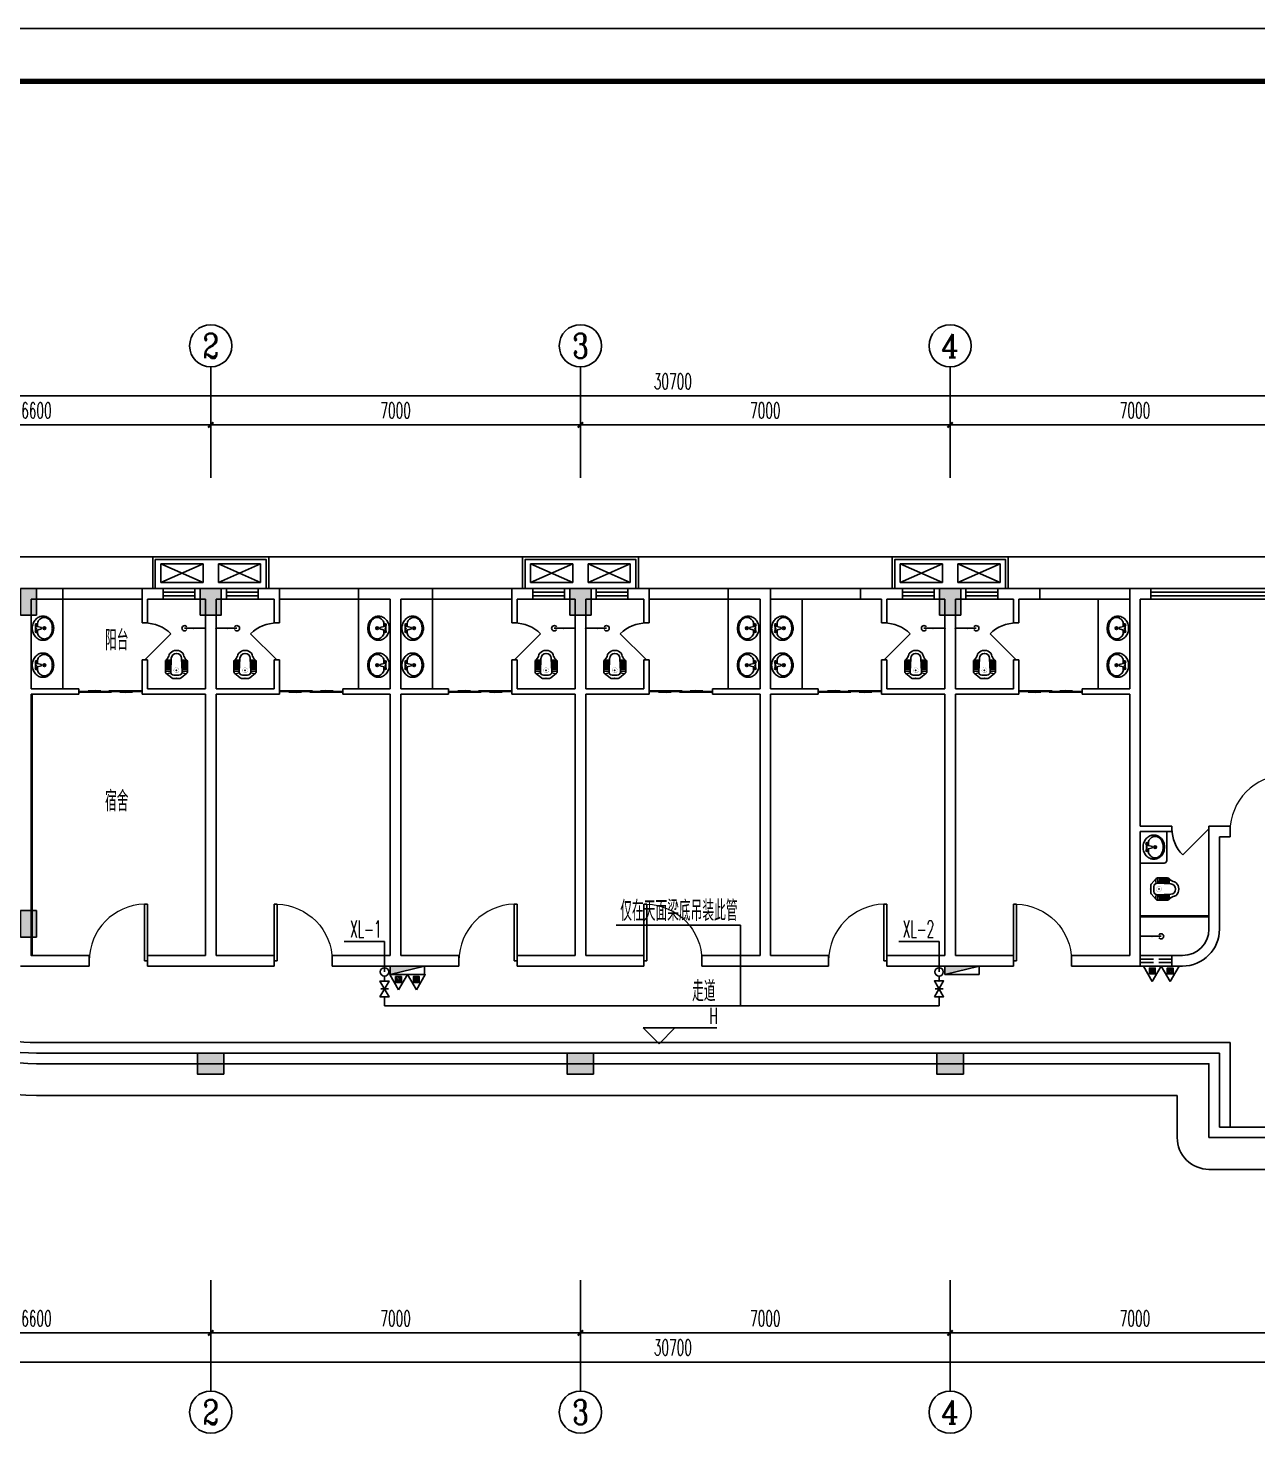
# Model space of a CAD drawing. Extents: x -1254782 to -617813, y -619975 to -323764.
# Drawn here: x -725686 to -702436, y -587605 to -560575 of the extents above; entities that cross this region are included whole.
import ezdxf
from ezdxf.enums import TextEntityAlignment as Align

# ---------------------------------------------------------------- set-up
doc = ezdxf.new("R2010")
doc.units = 0
doc.header["$LTSCALE"] = 1000
doc.header["$MEASUREMENT"] = 0
doc.linetypes.add('DASH', pattern=[0.35, 0.25, -0.1])
for name, color, linetype in [('4', 4, 'Continuous'), ('9', 9, 'Continuous'), ('AC', 252, 'Continuous'), ('AXIS', 3, 'Continuous'), ('AXIS_TEXT', 7, 'Continuous'), ('DIM_ELEV', 3, 'Continuous'), ('EQUIP_消火栓', 7, 'Continuous'), ('EQUIP_灭火器', 7, 'Continuous'), ('K+T', 252, 'Continuous'), ('LATRINE', 6, 'Continuous'), ('LVTRY', 8, 'Continuous'), ('PIPE-消防', 1, 'Continuous'), ('PUB_TITLE', 4, 'Continuous'), ('TWT_LEAD', 3, 'Continuous'), ('TWT_TEXT', 7, 'Continuous'), ('VALVE_消防', 7, 'Continuous'), ('VPIPE-消防', 1, 'Continuous'), ('WALL', 7, 'Continuous'), ('WINDOW', 4, 'Continuous')]:
    doc.layers.add(name, color=color, linetype=linetype)
doc.styles.add('_TCH_AXIS', font='COMPLEX', dxfattribs={"bigfont": 'GBCBIG'})
doc.styles.add('_TCH_DIM', font='SIMPLEX.shx', dxfattribs={"width": 0.8, "bigfont": 'GBCBIG.shx'})
doc.styles.add('_TCH_DIM_T3', font='SIMPLEX.shx', dxfattribs={"width": 0.564706, "bigfont": 'GBCBIG.shx'})
doc.styles.add('COMPLEX', font='COMPLEX')
doc.styles.add('天正', font='SIMPLEX.shx', dxfattribs={"width": 0.7, "bigfont": 'HZTXT.shx'})
doc.dimstyles.new('_TCH_ARCH&&100', dxfattribs={"dimtxt": 297.5, "dimasz": 100, "dimexe": 250, "dimexo": 300, "dimgap": 126.25, "dimtad": 1, "dimdec": 0, "dimzin": 0, "dimdsep": 46, "dimtxsty": '_TCH_DIM_T3', "dimblk": 'ARCHTICK', "dimcen": 0.09, "dimclrt": 7, "dimazin": 2, "dimtfac": 1, "dimtdec": 0, "dimtix": 1, "dimtmove": 2, "dimatfit": 3, "dimfxl": 1, "dimtolj": 1, "dimtzin": 0, "dimarcsym": 0})

# ---------------------------------------------------------------- blocks, each defined once
blk = doc.blocks.new('$lvtry$00000168')
at = {"color": 0}
blk.add_line((0, 0), (0, -395), dxfattribs=at)
blk.add_arc((0, -395), 50, 121.0332, 58.9668, dxfattribs=at)
for p in [(0, 0), (0, -223)]:
    blk.add_point(p, dxfattribs=at)
blk = doc.blocks.new('$lvtry$00000203')
at = {"color": 0}
for p, q in [((-109, -134, 0), (-210, -128, 0)), ((-107, -166, 0), (-210, -166, 0)), ((-106, -197, 0), (-210, -197, 0)), ((-104, -227, 0), (-210, -227, 0)), ((-103, -258, 0), (-210, -258, 0)), ((-106, -103, 0), (-182, -88, 0)), ((-109, -124, 0), (-97, -382, 0)), ((48, -60, 0), (-48, -60, 0)), ((97, -382, 0), (109, -124, 0)), ((103, -258, 0), (210, -258, 0)), ((104, -227, 0), (210, -227, 0)), ((106, -103, 0), (182, -88, 0)), ((106, -197, 0), (210, -197, 0)), ((107, -166, 0), (210, -166, 0)), ((109, -134, 0), (210, -128, 0)), ((-101, -289, 0), (-210, -289, 0)), ((-100, -320, 0), (-210, -320, 0)), ((-191, -354, 0), (-99, -345, 0)), ((-4, -470, 0), (4, -470, 0)), ((191, -354, 0), (99, -345, 0)), ((100, -320, 0), (210, -320, 0)), ((101, -289, 0), (210, -289, 0))]:
    blk.add_line(p, q, dxfattribs=at)
at = {"color": 0, "elevation": 0}
blk.add_lwpolyline([(184, -360, 0.139709), (135, -448, -0.12003), (120, -477, -0.218108), (4, -530), (-4, -530, -0.218108), (-120, -477, -0.12003), (-135, -448, 0.139709), (-184, -360, 0.046574), (-191, -354, -0.248797), (-210, -318), (-210, -128, -0.218491), (-198, -101), (-90, -9, -0.179479), (-67, 0), (67, 0, -0.179479), (90, -9), (198, -101, -0.218491), (210, -128), (210, -318, -0.248797), (191, -354, 0.046574)], format="xyb", close=True, dxfattribs=at)
at = {"color": 0, "const_width": 3, "elevation": 0}
blk.add_lwpolyline([(49, -153, 1), (-49, -153, 1)], format="xyb", close=True, dxfattribs=at)
at = {"color": 0}
for centre, radius, start, end in [((-48, -121, 0), 61, 90, 182.693), ((48, -121, 0), 61, 357.307, 90), ((-4, -377, 0), 92.8, 182.693, 270), ((4, -377, 0), 92.8, 270, 357.307)]:
    blk.add_arc(centre, radius, start, end, dxfattribs=at)
for p in [(0, 0), (0, -153, 0)]:
    blk.add_point(p, dxfattribs=at)
blk = doc.blocks.new('$lvtry$00000179')
at = {"color": 0, "linetype": 'ByBlock'}
for p, q in [((-32, -102), (-92, -102)), ((-13, -178), (-40, -70)), ((35, -64), (-35, -64)), ((13, -178), (-13, -178)), ((40, -70), (13, -178)), ((92, -102), (32, -102))]:
    blk.add_line(p, q, dxfattribs=at)
blk.add_lwpolyline([(0, -406, 0.088425), (89, -391, 0.093738), (162, -347, 0.102376), (212, -280, 0.10945), (229, -203, 0.109452), (212, -127, 0.102376), (162, -60, 0.093738), (89, -16, 0.088423), (0, 0, 0.088427), (-89, -16, 0.093738), (-162, -60, 0.102376), (-212, -127, 0.109452), (-229, -203, 0.109451), (-212, -280, 0.102376), (-162, -347, 0.093738), (-89, -391, 0.088425)], format="xyb", close=True, dxfattribs=at)
for centre, radius in [((-64, -76), 20.4), ((-64, -76), 15.4), ((0, -229), 25.4), ((63, -76), 20.4), ((63, -76), 15.4)]:
    blk.add_circle(centre, radius, dxfattribs=at)
for centre, radius, start, end in [((-88, -229), 116, 151.0888, 180), ((-88, -229), 116, 180, 208.9112), ((-45, -252), 164, 126.8699, 151.0888), ((-18, -288), 210, 123.9045, 126.8699), ((-92, -178), 76.2, 90, 123.9045), ((-35, -68), 5, 90, 194.0362), ((35, -68), 5, 345.9638, 90), ((92, -178), 76.2, 57.7402, 90), ((45, -252), 164, 28.9112, 57.7402), ((88, -229), 116, 0, 28.9112), ((88, -229), 116, 331.0888, 0), ((-45, -205), 164, 208.9112, 233.1301), ((-18, -169), 210, 233.1301, 252.7421), ((0, -111), 270, 252.7421, 270), ((0, -111), 270, 270, 287.2579), ((18, -169), 210, 287.2579, 306.8699), ((45, -205), 164, 306.8699, 331.0888)]:
    blk.add_arc(centre, radius, start, end, dxfattribs=at)
at = {"color": 0}
for p in [(0, -76), (0, -229)]:
    blk.add_point(p, dxfattribs=at)
blk = doc.blocks.new('A$C545B6328')
at = {"layer": 'AC'}
for p, q in [((400, 450), (-400, 450)), ((-400, 450), (-400, 100)), ((400, 450), (-400, 100)), ((400, 100), (-400, 450)), ((400, 100), (400, 450)), ((400, 100), (-400, 100))]:
    blk.add_line(p, q, dxfattribs=at)
blk = doc.blocks.new('asgvava')
at = {"layer": 'LATRINE'}
for points in [[(-359868, 72627), (-359868, 72027), (-357668, 72027), (-357668, 72627)], [(-359818, 72627), (-359818, 72077), (-357718, 72077), (-357718, 72627)]]:
    blk.add_lwpolyline(points, dxfattribs=at)
at = {"xscale": -1, "rotation": 180}
blk.add_blockref('A$C545B6328', (-359312, 72610), dxfattribs=at)
at = {"rotation": 180}
blk.add_blockref('A$C545B6328', (-358224, 72610), dxfattribs=at)
blk = doc.blocks.new('A$C66D56BDA')
at = {"layer": '9'}
for points in [[(0, 100), (400, 100), (400, 600), (0, 600)], [(3300, 600), (3000, 600), (3000, 100), (3300, 100)], [(6400, 100), (6800, 100), (6800, 600), (6400, 600)], [(13400, 100), (13800, 100), (13800, 600), (13400, 600)], [(20400, 100), (20800, 100), (20800, 600), (20400, 600)], [(27400, 100), (27800, 100), (27800, 600), (27400, 600)], [(30300, 100), (30700, 100), (30700, 600), (30300, 600)], [(3300, -5500), (3000, -5500), (3000, -6000), (3300, -6000)], [(27850, -6000), (27850, -5700), (27350, -5700), (27350, -6000)], [(30700, -6000), (30700, -5700), (30200, -5700), (30200, -6000)], [(27850, -8400), (27850, -8050), (27350, -8050), (27350, -8400)], [(30700, -8400), (30700, -8050), (30200, -8050), (30200, -8400)], [(6850, -8600), (6850, -8200), (6350, -8200), (6350, -8600)], [(13850, -8600), (13850, -8200), (13350, -8200), (13350, -8600)], [(20850, -8600), (20850, -8200), (20350, -8200), (20350, -8600)]]:
    blk.add_hatch(color=256, dxfattribs=at).paths.add_polyline_path(points)
h = blk.add_hatch(color=256, dxfattribs=at)
edge = h.paths.add_edge_path()
edge.add_line((125, -6000), (448, -6000))
edge.add_line((448, -6000), (448, -5100))
edge.add_line((448, -5100), (0, -5100))
edge.add_arc((3300, -5100), 3300, 180, 195.8266)
at = {"layer": 'WALL'}
for points in [[(0, 100), (400, 100), (400, 600), (0, 600)], [(3300, 600), (3000, 600), (3000, 100), (3300, 100)], [(6400, 100), (6800, 100), (6800, 600), (6400, 600)], [(13400, 100), (13800, 100), (13800, 600), (13400, 600)], [(20400, 100), (20800, 100), (20800, 600), (20400, 600)], [(27400, 100), (27800, 100), (27800, 600), (27400, 600)], [(30300, 100), (30700, 100), (30700, 600), (30300, 600)], [(3300, -5500), (3000, -5500), (3000, -6000), (3300, -6000)], [(27850, -6000), (27850, -5700), (27350, -5700), (27350, -6000)], [(30700, -6000), (30700, -5700), (30200, -5700), (30200, -6000)], [(27850, -8400), (27850, -8050), (27350, -8050), (27350, -8400)], [(30700, -8400), (30700, -8050), (30200, -8050), (30200, -8400)], [(6850, -8600), (6850, -8200), (6350, -8200), (6350, -8600)], [(13850, -8600), (13850, -8200), (13350, -8200), (13350, -8600)], [(20850, -8600), (20850, -8200), (20350, -8200), (20350, -8600)]]:
    blk.add_lwpolyline(points, close=True, dxfattribs=at)
blk.add_lwpolyline([(125, -6000), (448, -6000), (448, -5100), (0, -5100, 0.069167), (125, -6000, -0.123047)], format="xyb", dxfattribs=at)
blk = doc.blocks.new('$DorLib2D$00000001')
for p, q in [((0.45, 0.975), (0.5, 0.975)), ((0.45, 0), (0.45, 0.975)), ((0.5, 0), (0.5, 0.975)), ((0.5, 0), (0.45, 0))]:
    blk.add_line(p, q)
at = {"lineweight": 13}
blk.add_arc((0.475, 0), 0.975, 91.4693, 180, dxfattribs=at)
blk = doc.blocks.new('$WINLIB2D$00000001')
at = {"color": 0}
for points in [[(-0.5, 0.5), (-0.5, -0.5)], [(-0.5, 0.5), (0.5, 0.5)], [(0.5, -0.5), (0.5, 0.5)], [(0.5, 0.167), (-0.5, 0.167)], [(0.5, -0.167), (-0.5, -0.167)], [(-0.5, -0.5), (0.5, -0.5)]]:
    blk.add_lwpolyline(points, dxfattribs=at)
blk = doc.blocks.new('$DorLib2D$00000114')
at = {"color": 0}
blk.add_line((0.5, 0), (-0.207, 0.707), dxfattribs=at)
blk.add_arc((0.5, 0), 1, 135, 180, dxfattribs=at)
blk = doc.blocks.new('$DorLib2D$00000131')
at = {"color": 0, "linetype": 'Continuous'}
for p, q in [((-0.5, 0.125), (-0.5, 0)), ((0.019, 0.125), (-0.5, 0.125)), ((-0.5, 0), (0.019, 0)), ((-0.024, 0), (0.5, 0)), ((-0.024, -0.125), (-0.024, 0)), ((0.019, 0), (0.019, 0.125)), ((0.15, 0.125), (0.232, 0.197)), ((0.35, 0.125), (0.15, 0.125)), ((0.232, 0.197), (0.232, 0.125)), ((0.5, 0), (0.5, -0.125)), ((-0.35, -0.125), (-0.15, -0.125)), ((-0.232, -0.197), (-0.232, -0.125)), ((-0.15, -0.125), (-0.232, -0.197)), ((0.5, -0.125), (-0.024, -0.125))]:
    blk.add_line(p, q, dxfattribs=at)
blk = doc.blocks.new('_ArchTick')
at = {"color": 0, "linetype": 'ByBlock', "const_width": 0.4}
blk.add_lwpolyline([(-0.5, -0.5), (0.5, 0.5)], dxfattribs=at)
blk = doc.blocks.new('*D223')
at = {"layer": 'AXIS', "color": 0, "lineweight": -2, "transparency": 16777216}
for p, q in [((4000, 2600), (4000, 1100)), ((34700, 2600), (34700, 1100)), ((4000, 1350), (34700, 1350))]:
    blk.add_line(p, q, dxfattribs=at)
at = {"layer": 'Defpoints', "color": 0, "transparency": 16777216}
for p in [(4000, 2900), (34700, 2900), (34700, 1350)]:
    blk.add_point(p, dxfattribs=at)
at = {"layer": 'AXIS', "color": 0, "lineweight": -2, "transparency": 16777216, "xscale": 100, "yscale": 100, "zscale": 100, "rotation": 180}
blk.add_blockref('_ArchTick', (4000, 1350), dxfattribs=at)
at = {"layer": 'AXIS', "color": 0, "lineweight": -2, "transparency": 16777216, "xscale": 100, "yscale": 100, "zscale": 100}
blk.add_blockref('_ArchTick', (34700, 1350), dxfattribs=at)
at = {"layer": 'AXIS', "color": 7, "transparency": 16777216, "insert": (19350, 1625), "char_height": 297.5, "attachment_point": 5, "style": '_TCH_DIM_T3'}
blk.add_mtext('\\A1;30700', dxfattribs=at)
blk = doc.blocks.new('*D224')
at = {"layer": 'AXIS', "color": 0, "lineweight": -2, "transparency": 16777216}
for p, q in [((4000, 2600), (4000, 1650)), ((10600, 2600), (10600, 1650)), ((4000, 1900), (10600, 1900))]:
    blk.add_line(p, q, dxfattribs=at)
at = {"layer": 'Defpoints', "color": 0, "transparency": 16777216}
for p in [(4000, 2900), (10600, 2900), (10600, 1900)]:
    blk.add_point(p, dxfattribs=at)
at = {"layer": 'AXIS', "color": 0, "lineweight": -2, "transparency": 16777216, "xscale": 100, "yscale": 100, "zscale": 100, "rotation": 180}
blk.add_blockref('_ArchTick', (4000, 1900), dxfattribs=at)
at = {"layer": 'AXIS', "color": 0, "lineweight": -2, "transparency": 16777216, "xscale": 100, "yscale": 100, "zscale": 100}
blk.add_blockref('_ArchTick', (10600, 1900), dxfattribs=at)
at = {"layer": 'AXIS', "color": 7, "transparency": 16777216, "insert": (7300, 2175), "char_height": 297.5, "attachment_point": 5, "style": '_TCH_DIM_T3'}
blk.add_mtext('\\A1;6600', dxfattribs=at)
blk = doc.blocks.new('*D225')
at = {"layer": 'AXIS', "color": 0, "lineweight": -2, "transparency": 16777216}
for p, q in [((10600, 2600), (10600, 1650)), ((17600, 2600), (17600, 1650)), ((10600, 1900), (17600, 1900))]:
    blk.add_line(p, q, dxfattribs=at)
at = {"layer": 'Defpoints', "color": 0, "transparency": 16777216}
for p in [(10600, 2900), (17600, 2900), (17600, 1900)]:
    blk.add_point(p, dxfattribs=at)
at = {"layer": 'AXIS', "color": 0, "lineweight": -2, "transparency": 16777216, "xscale": 100, "yscale": 100, "zscale": 100, "rotation": 180}
blk.add_blockref('_ArchTick', (10600, 1900), dxfattribs=at)
at = {"layer": 'AXIS', "color": 0, "lineweight": -2, "transparency": 16777216, "xscale": 100, "yscale": 100, "zscale": 100}
blk.add_blockref('_ArchTick', (17600, 1900), dxfattribs=at)
at = {"layer": 'AXIS', "color": 7, "transparency": 16777216, "insert": (14100, 2175), "char_height": 297.5, "attachment_point": 5, "style": '_TCH_DIM_T3'}
blk.add_mtext('\\A1;7000', dxfattribs=at)
blk = doc.blocks.new('*D226')
at = {"layer": 'AXIS', "color": 0, "lineweight": -2, "transparency": 16777216}
for p, q in [((17600, 2600), (17600, 1650)), ((24600, 2600), (24600, 1650)), ((17600, 1900), (24600, 1900))]:
    blk.add_line(p, q, dxfattribs=at)
at = {"layer": 'Defpoints', "color": 0, "transparency": 16777216}
for p in [(17600, 2900), (24600, 2900), (24600, 1900)]:
    blk.add_point(p, dxfattribs=at)
at = {"layer": 'AXIS', "color": 0, "lineweight": -2, "transparency": 16777216, "xscale": 100, "yscale": 100, "zscale": 100, "rotation": 180}
blk.add_blockref('_ArchTick', (17600, 1900), dxfattribs=at)
at = {"layer": 'AXIS', "color": 0, "lineweight": -2, "transparency": 16777216, "xscale": 100, "yscale": 100, "zscale": 100}
blk.add_blockref('_ArchTick', (24600, 1900), dxfattribs=at)
at = {"layer": 'AXIS', "color": 7, "transparency": 16777216, "insert": (21100, 2175), "char_height": 297.5, "attachment_point": 5, "style": '_TCH_DIM_T3'}
blk.add_mtext('\\A1;7000', dxfattribs=at)
blk = doc.blocks.new('*D227')
at = {"layer": 'AXIS', "color": 0, "lineweight": -2, "transparency": 16777216}
for p, q in [((24600, 2600), (24600, 1650)), ((31600, 2600), (31600, 1650)), ((24600, 1900), (31600, 1900))]:
    blk.add_line(p, q, dxfattribs=at)
at = {"layer": 'Defpoints', "color": 0, "transparency": 16777216}
for p in [(24600, 2900), (31600, 2900), (31600, 1900)]:
    blk.add_point(p, dxfattribs=at)
at = {"layer": 'AXIS', "color": 0, "lineweight": -2, "transparency": 16777216, "xscale": 100, "yscale": 100, "zscale": 100, "rotation": 180}
blk.add_blockref('_ArchTick', (24600, 1900), dxfattribs=at)
at = {"layer": 'AXIS', "color": 0, "lineweight": -2, "transparency": 16777216, "xscale": 100, "yscale": 100, "zscale": 100}
blk.add_blockref('_ArchTick', (31600, 1900), dxfattribs=at)
at = {"layer": 'AXIS', "color": 7, "transparency": 16777216, "insert": (28100, 2175), "char_height": 297.5, "attachment_point": 5, "style": '_TCH_DIM_T3'}
blk.add_mtext('\\A1;7000', dxfattribs=at)
blk = doc.blocks.new('*D229')
at = {"layer": 'AXIS', "color": 0, "lineweight": -2, "transparency": 16777216}
for p, q in [((4000, 18400), (4000, 19900)), ((34700, 18400), (34700, 19900)), ((4000, 19650), (34700, 19650))]:
    blk.add_line(p, q, dxfattribs=at)
at = {"layer": 'Defpoints', "color": 0, "transparency": 16777216}
for p in [(34700, 19650), (4000, 18100), (34700, 18100)]:
    blk.add_point(p, dxfattribs=at)
at = {"layer": 'AXIS', "color": 0, "lineweight": -2, "transparency": 16777216, "xscale": 100, "yscale": 100, "zscale": 100, "rotation": 180}
blk.add_blockref('_ArchTick', (4000, 19650), dxfattribs=at)
at = {"layer": 'AXIS', "color": 0, "lineweight": -2, "transparency": 16777216, "xscale": 100, "yscale": 100, "zscale": 100}
blk.add_blockref('_ArchTick', (34700, 19650), dxfattribs=at)
at = {"layer": 'AXIS', "color": 7, "transparency": 16777216, "insert": (19350, 19925), "char_height": 297.5, "attachment_point": 5, "style": '_TCH_DIM_T3'}
blk.add_mtext('\\A1;30700', dxfattribs=at)
blk = doc.blocks.new('*D230')
at = {"layer": 'AXIS', "color": 0, "lineweight": -2, "transparency": 16777216}
for p, q in [((4000, 18400), (4000, 19350)), ((10600, 18400), (10600, 19350)), ((4000, 19100), (10600, 19100))]:
    blk.add_line(p, q, dxfattribs=at)
at = {"layer": 'Defpoints', "color": 0, "transparency": 16777216}
for p in [(10600, 19100), (4000, 18100), (10600, 18100)]:
    blk.add_point(p, dxfattribs=at)
at = {"layer": 'AXIS', "color": 0, "lineweight": -2, "transparency": 16777216, "xscale": 100, "yscale": 100, "zscale": 100, "rotation": 180}
blk.add_blockref('_ArchTick', (4000, 19100), dxfattribs=at)
at = {"layer": 'AXIS', "color": 0, "lineweight": -2, "transparency": 16777216, "xscale": 100, "yscale": 100, "zscale": 100}
blk.add_blockref('_ArchTick', (10600, 19100), dxfattribs=at)
at = {"layer": 'AXIS', "color": 7, "transparency": 16777216, "insert": (7300, 19375), "char_height": 297.5, "attachment_point": 5, "style": '_TCH_DIM_T3'}
blk.add_mtext('\\A1;6600', dxfattribs=at)
blk = doc.blocks.new('*D231')
at = {"layer": 'AXIS', "color": 0, "lineweight": -2, "transparency": 16777216}
for p, q in [((10600, 18400), (10600, 19350)), ((17600, 18400), (17600, 19350)), ((10600, 19100), (17600, 19100))]:
    blk.add_line(p, q, dxfattribs=at)
at = {"layer": 'Defpoints', "color": 0, "transparency": 16777216}
for p in [(17600, 19100), (10600, 18100), (17600, 18100)]:
    blk.add_point(p, dxfattribs=at)
at = {"layer": 'AXIS', "color": 0, "lineweight": -2, "transparency": 16777216, "xscale": 100, "yscale": 100, "zscale": 100, "rotation": 180}
blk.add_blockref('_ArchTick', (10600, 19100), dxfattribs=at)
at = {"layer": 'AXIS', "color": 0, "lineweight": -2, "transparency": 16777216, "xscale": 100, "yscale": 100, "zscale": 100}
blk.add_blockref('_ArchTick', (17600, 19100), dxfattribs=at)
at = {"layer": 'AXIS', "color": 7, "transparency": 16777216, "insert": (14100, 19375), "char_height": 297.5, "attachment_point": 5, "style": '_TCH_DIM_T3'}
blk.add_mtext('\\A1;7000', dxfattribs=at)
blk = doc.blocks.new('*D232')
at = {"layer": 'AXIS', "color": 0, "lineweight": -2, "transparency": 16777216}
for p, q in [((17600, 18400), (17600, 19350)), ((24600, 18400), (24600, 19350)), ((17600, 19100), (24600, 19100))]:
    blk.add_line(p, q, dxfattribs=at)
at = {"layer": 'Defpoints', "color": 0, "transparency": 16777216}
for p in [(24600, 19100), (17600, 18100), (24600, 18100)]:
    blk.add_point(p, dxfattribs=at)
at = {"layer": 'AXIS', "color": 0, "lineweight": -2, "transparency": 16777216, "xscale": 100, "yscale": 100, "zscale": 100, "rotation": 180}
blk.add_blockref('_ArchTick', (17600, 19100), dxfattribs=at)
at = {"layer": 'AXIS', "color": 0, "lineweight": -2, "transparency": 16777216, "xscale": 100, "yscale": 100, "zscale": 100}
blk.add_blockref('_ArchTick', (24600, 19100), dxfattribs=at)
at = {"layer": 'AXIS', "color": 7, "transparency": 16777216, "insert": (21100, 19375), "char_height": 297.5, "attachment_point": 5, "style": '_TCH_DIM_T3'}
blk.add_mtext('\\A1;7000', dxfattribs=at)
blk = doc.blocks.new('*D233')
at = {"layer": 'AXIS', "color": 0, "lineweight": -2, "transparency": 16777216}
for p, q in [((24600, 18400), (24600, 19350)), ((31600, 18400), (31600, 19350)), ((24600, 19100), (31600, 19100))]:
    blk.add_line(p, q, dxfattribs=at)
at = {"layer": 'Defpoints', "color": 0, "transparency": 16777216}
for p in [(31600, 19100), (24600, 18100), (31600, 18100)]:
    blk.add_point(p, dxfattribs=at)
at = {"layer": 'AXIS', "color": 0, "lineweight": -2, "transparency": 16777216, "xscale": 100, "yscale": 100, "zscale": 100, "rotation": 180}
blk.add_blockref('_ArchTick', (24600, 19100), dxfattribs=at)
at = {"layer": 'AXIS', "color": 0, "lineweight": -2, "transparency": 16777216, "xscale": 100, "yscale": 100, "zscale": 100}
blk.add_blockref('_ArchTick', (31600, 19100), dxfattribs=at)
at = {"layer": 'AXIS', "color": 7, "transparency": 16777216, "insert": (28100, 19375), "char_height": 297.5, "attachment_point": 5, "style": '_TCH_DIM_T3'}
blk.add_mtext('\\A1;7000', dxfattribs=at)
blk = doc.blocks.new('_AXISO')
blk.add_circle((0, 0), 0.5)
at = {"layer": 'AXIS_TEXT', "style": 'COMPLEX', "width": 1.041667}
blk.add_attdef('A', text='', height=0.56, dxfattribs=at).set_placement((-0.25, -0.28), (0.25, -0.28), align=Align.FIT)
blk = doc.blocks.new('$TwtSys$00000434')
for p, q in [((-0.5, 0.5), (-0.5, -0.5)), ((-0.5, -0.5), (0.5, 0.5)), ((0.5, 0.5), (-0.5, 0.5)), ((0.5, -0.5), (0.5, 0.5)), ((-0.5, -0.5), (0.5, -0.5))]:
    blk.add_line(p, q)
blk.add_solid([(0.5, -0.5), (0.5, 0.5), (-0.5, -0.5)])
blk = doc.blocks.new('$TwtSys$00000546')
h = blk.add_hatch()
h.set_pattern_fill('ANSI31', color=256, scale=200, style=0)
h.set_pattern_definition([(45, (-38543.802, -6670.83), (-17.67767, 17.67767), [])])
h.paths.add_polyline_path([(-65, 174), (65, 174), (65, 44), (-65, 44)])
for points in [[(0, 344), (-198, 0), (198, 0)], [(-65, 174), (65, 174), (65, 44), (-65, 44)]]:
    blk.add_lwpolyline(points, close=True)
blk = doc.blocks.new('$VALVE$00000296')
for points in [[(-125, 72), (-125, -72), (125, 72), (125, -72), (-125, 72)], [(0, 60), (0, -64)]]:
    blk.add_lwpolyline(points)
for p in [(-125, 0), (125, 0)]:
    blk.add_point(p)
blk = doc.blocks.new('A$C6461084C')
h = blk.add_hatch()
h.set_pattern_fill('ANSI31', color=256, scale=25)
h.set_pattern_definition([(45, (381645.765, -75776.43), (-28.0633004, 28.0633004), [])])
h.paths.add_polyline_path([(7200, 14000), (7220, 14000), (7220, 9050), (7200, 9050)])
blk.add_lwpolyline([(7200, 14000), (7220, 14000), (7220, 9050), (7200, 9050)], close=True)
at = {"layer": '4'}
for p, q in [((31500, 5800), (29700, 5800)), ((29500, 5600), (31500, 5600))]:
    blk.add_line(p, q, dxfattribs=at)
for points in [[(28900, 6400), (28900, 5600, 0.4142136), (29500, 5000), (34700, 5000, 0.4142136), (35300, 5600), (35300, 16000, 0.4142136), (34700, 16600), (4000, 16600, 0.4142136), (3400, 16000), (3400, 10300, 0.4142135), (7300, 6400), (28900, 6400)], [(29500, 5600), (29500, 7000), (7300, 7000, -0.4142136), (4000, 10300, 9.0321414)], [(29700, 5800), (29700, 7200), (7300, 7200, -0.4142136), (4200, 10300, -0.4142136)]]:
    blk.add_lwpolyline(points, format="xyb", dxfattribs=at)
at = {"layer": '9'}
blk.add_lwpolyline([(29900, 5800), (29900, 7400), (7300, 7400, -0.3345303), (4512.5, 9500, -0.3345303)], format="xyb", dxfattribs=at)
at = {"layer": 'AXIS'}
for p, q in [((10600, 18100), (10600, 20200)), ((17600, 18100), (17600, 20200)), ((24600, 18100), (24600, 20200)), ((10600, 2900), (10600, 800)), ((17600, 2900), (17600, 800)), ((24600, 2900), (24600, 800))]:
    blk.add_line(p, q, dxfattribs=at)
at = {"layer": 'DIM_ELEV'}
for p, q in [((19088, 7379.3), (18788, 7679.3)), ((18788, 7679.3), (20180.4, 7679.3)), ((19088, 7379.3), (19388, 7679.3))]:
    blk.add_line(p, q, dxfattribs=at)
at = {"layer": 'K+T'}
for p, q in [((28200, 9800), (29500, 9800)), ((28200, 9780), (29500, 9780))]:
    blk.add_line(p, q, dxfattribs=at)
at = {"layer": 'LVTRY'}
for p, q in [((7800, 14100), (7800, 15800)), ((13400, 14100), (13400, 15800)), ((14800, 14100), (14800, 15800)), ((20400, 14100), (20400, 15800)), ((21800, 14100), (21800, 15800)), ((27400, 14100), (27400, 15800))]:
    blk.add_line(p, q, dxfattribs=at)
blk.add_lwpolyline([(28200, 11400), (28200, 10800), (28650, 10800, 0.4142136), (28700, 10850), (28700, 11400)], format="xyb", dxfattribs=at)
at = {"layer": 'WALL'}
for p, q in [((7800, 16000), (7100, 16000)), ((7800, 16000), (9300, 16000)), ((7800, 15800), (7800, 16000)), ((9700, 16000), (9300, 16000)), ((9300, 16000), (9300, 15350)), ((9700, 15800), (9700, 16000)), ((10600, 16000), (10300, 16000)), ((10300, 16000), (10300, 15800)), ((10900, 16000), (10600, 16000)), ((10900, 15800), (10900, 16000)), ((11900, 16000), (11500, 16000)), ((11500, 16000), (11500, 15800)), ((13400, 16000), (11900, 16000)), ((11900, 15350), (11900, 16000)), ((13400, 16000), (14100, 16000)), ((13400, 16000), (13400, 15800)), ((14800, 16000), (14100, 16000)), ((14800, 16000), (16300, 16000)), ((14800, 15800), (14800, 16000)), ((16700, 16000), (16300, 16000)), ((16300, 16000), (16300, 15350)), ((16700, 15800), (16700, 16000)), ((17600, 16000), (17300, 16000)), ((17300, 16000), (17300, 15800)), ((17900, 16000), (17600, 16000)), ((17900, 15800), (17900, 16000)), ((18900, 16000), (18500, 16000)), ((18500, 16000), (18500, 15800)), ((18900, 16000), (20400, 16000)), ((18900, 15350), (18900, 16000)), ((20400, 16000), (21200, 16000)), ((20400, 16000), (20400, 15800)), ((21200, 16000), (22900, 16000)), ((21200, 14100), (21200, 16000)), ((22900, 16000), (23400, 16000)), ((22900, 16000), (22900, 15800)), ((23700, 16000), (23400, 16000)), ((23700, 15800), (23700, 16000)), ((24600, 16000), (24300, 16000)), ((24300, 16000), (24300, 15800)), ((24900, 16000), (24600, 16000)), ((24900, 15800), (24900, 16000)), ((25800, 16000), (25500, 16000)), ((25500, 16000), (25500, 15800)), ((25800, 16000), (26300, 16000)), ((28000, 16000), (26300, 16000)), ((26300, 16000), (26300, 15800)), ((28400, 16000), (28000, 16000)), ((28000, 14100), (28000, 16000)), ((28400, 15800), (28400, 16000)), ((7200, 14100), (7200, 15800)), ((7800, 15800), (7200, 15800)), ((7800, 15800), (9300, 15800)), ((9400, 15800), (9700, 15800)), ((9400, 15350), (9400, 15800)), ((10300, 15800), (10500, 15800)), ((10500, 14100), (10500, 15800)), ((10700, 15800), (10900, 15800)), ((10700, 14100), (10700, 15800)), ((11500, 15800), (11800, 15800)), ((11800, 15800), (11800, 15350)), ((13400, 15800), (11900, 15800)), ((13400, 15800), (14000, 15800)), ((14000, 14100), (14000, 15800)), ((14200, 14100), (14200, 15800)), ((14800, 15800), (14200, 15800)), ((14800, 15800), (16300, 15800)), ((16400, 15800), (16700, 15800)), ((16400, 15350), (16400, 15800)), ((17300, 15800), (17500, 15800)), ((17500, 14100), (17500, 15800)), ((17700, 15800), (17900, 15800)), ((17700, 14100), (17700, 15800)), ((18500, 15800), (18800, 15800)), ((18800, 15800), (18800, 15350)), ((20400, 15800), (18900, 15800)), ((20400, 15800), (21000, 15800)), ((21000, 14100), (21000, 15800)), ((21200, 15800), (22900, 15800)), ((22900, 15800), (23300, 15800)), ((23300, 15800), (23300, 15350)), ((23400, 15350), (23400, 15800)), ((23400, 15800), (23700, 15800)), ((24300, 15800), (24500, 15800)), ((24500, 14100), (24500, 15800)), ((24700, 14100), (24700, 15800)), ((24700, 15800), (24900, 15800)), ((25500, 15800), (25800, 15800)), ((25800, 15800), (25800, 15350)), ((25900, 15350), (25900, 15800)), ((25900, 15800), (26300, 15800)), ((28000, 15800), (26300, 15800)), ((28200, 15800), (28400, 15800)), ((28200, 14100), (28200, 15800)), ((9300, 15350), (9400, 15350)), ((11800, 15350), (11900, 15350)), ((16300, 15350), (16400, 15350)), ((18800, 15350), (18900, 15350)), ((23300, 15350), (23400, 15350)), ((25800, 15350), (25900, 15350)), ((9400, 14650), (9300, 14650)), ((9300, 14650), (9300, 14100)), ((9400, 14100), (9400, 14650)), ((11900, 14650), (11800, 14650)), ((11800, 14650), (11800, 14100)), ((11900, 14100), (11900, 14650)), ((16400, 14650), (16300, 14650)), ((16300, 14650), (16300, 14100)), ((16400, 14100), (16400, 14650)), ((18900, 14650), (18800, 14650)), ((18800, 14650), (18800, 14100)), ((18900, 14100), (18900, 14650)), ((23400, 14650), (23300, 14650)), ((23300, 14650), (23300, 14100)), ((23400, 14100), (23400, 14650)), ((25900, 14650), (25800, 14650)), ((25800, 14650), (25800, 14100)), ((25900, 14100), (25900, 14650)), ((8100, 14100), (7200, 14100)), ((8100, 14000), (8100, 14100)), ((9300, 14100), (9300, 14000)), ((10500, 14100), (9400, 14100)), ((10700, 14100), (11800, 14100)), ((11900, 14000), (11900, 14100)), ((14000, 14100), (13100, 14100)), ((13100, 14100), (13100, 14000)), ((15100, 14100), (14200, 14100)), ((15100, 14000), (15100, 14100)), ((16300, 14100), (16300, 14000)), ((17500, 14100), (16400, 14100)), ((17700, 14100), (18800, 14100)), ((18900, 14000), (18900, 14100)), ((21000, 14100), (20100, 14100)), ((20100, 14100), (20100, 14000)), ((22100, 14100), (21200, 14100)), ((22100, 14000), (22100, 14100)), ((23300, 14100), (23300, 14000)), ((24500, 14100), (23400, 14100)), ((24700, 14100), (25800, 14100)), ((25900, 14000), (25900, 14100)), ((28000, 14100), (27100, 14100)), ((27100, 14100), (27100, 14000)), ((28200, 11500), (28200, 14100)), ((7200, 14000), (8100, 14000)), ((7200, 9500), (7200, 14000)), ((9300, 14000), (9400, 14000)), ((10500, 14000), (9400, 14000)), ((10500, 9050), (10500, 14000)), ((10700, 14000), (11800, 14000)), ((10700, 9050), (10700, 14000)), ((11800, 14000), (11900, 14000)), ((13100, 14000), (14000, 14000)), ((14000, 9050), (14000, 14000)), ((14200, 14000), (15100, 14000)), ((14200, 9050), (14200, 14000)), ((16300, 14000), (16400, 14000)), ((17500, 14000), (16400, 14000)), ((17500, 9050), (17500, 14000)), ((17700, 14000), (18800, 14000)), ((17700, 9050), (17700, 14000)), ((18800, 14000), (18900, 14000)), ((20100, 14000), (21000, 14000)), ((21000, 9050), (21000, 14000)), ((21200, 9050), (21200, 14000)), ((21200, 14000), (22100, 14000)), ((23300, 14000), (23400, 14000)), ((24500, 14000), (23400, 14000)), ((24500, 9050), (24500, 14000)), ((24700, 14000), (25800, 14000)), ((24700, 9050), (24700, 14000)), ((25800, 14000), (25900, 14000)), ((27100, 14000), (28000, 14000)), ((28000, 11400), (28000, 14000)), ((28000, 9050), (28000, 11400)), ((28800, 11500), (28200, 11500)), ((28200, 11400), (28800, 11400)), ((28200, 9050), (28200, 11400)), ((28800, 11400), (28800, 11500)), ((29600, 11500), (29500, 11500)), ((29500, 11500), (29500, 11400)), ((29500, 11400), (29500, 9550)), ((29900, 11500), (29600, 11500)), ((29900, 11300), (29900, 11500)), ((29700, 11300), (29900, 11300)), ((29700, 11300), (29700, 9550)), ((7200, 9050), (7200, 9500)), ((8300, 9050), (7200, 9050)), ((8300, 8850), (8300, 9050)), ((10500, 9050), (9400, 9050)), ((9400, 9050), (9400, 8850)), ((11800, 9050), (10700, 9050)), ((11800, 8850), (11800, 9050)), ((14000, 9050), (12900, 9050)), ((12900, 9050), (12900, 8850)), ((15300, 9050), (14200, 9050)), ((15300, 8850), (15300, 9050)), ((17500, 9050), (16400, 9050)), ((16400, 9050), (16400, 8850)), ((18800, 9050), (17700, 9050)), ((18800, 8850), (18800, 9050)), ((21000, 9050), (19900, 9050)), ((19900, 9050), (19900, 8850)), ((22300, 9050), (21200, 9050)), ((22300, 8850), (22300, 9050)), ((24500, 9050), (23400, 9050)), ((23400, 9050), (23400, 8850)), ((25800, 9050), (24700, 9050)), ((25800, 8850), (25800, 9050)), ((28000, 9050), (26900, 9050)), ((26900, 9050), (26900, 8850)), ((28200, 9050), (29000, 9050)), ((7000, 8850), (8300, 8850)), ((9400, 8850), (10600, 8850)), ((10600, 8850), (11800, 8850)), ((12900, 8850), (14100, 8850)), ((14100, 8850), (15300, 8850)), ((16400, 8850), (17600, 8850)), ((17600, 8850), (18800, 8850)), ((19900, 8850), (21100, 8850)), ((21100, 8850), (22300, 8850)), ((23400, 8850), (24600, 8850)), ((24600, 8850), (25800, 8850)), ((26900, 8850), (28100, 8850)), ((28100, 8850), (29000, 8850))]:
    blk.add_line(p, q, dxfattribs=at)
for radius in [500, 700]:
    blk.add_arc((29000, 9550), radius, 270, 0, dxfattribs=at)
at = {"layer": 'WINDOW', "linetype": 'DASH'}
for p, q in [((28200, 9050, 900), (28200, 8850, 900)), ((28200, 8983.3, 900), (28800, 8983.3, 900)), ((28800, 9050, 900), (28800, 8850, 900)), ((28200, 8916.7, 900), (28800, 8916.7, 900))]:
    blk.add_line(p, q, dxfattribs=at)
at = {"xscale": -1, "rotation": 180}
for p in [(369368.3, 88626.8), (376368.3, 88626.8), (383368.3, 88626.8)]:
    blk.add_blockref('asgvava', p, dxfattribs=at)
blk.add_blockref('A$C66D56BDA', (4000, 15400))
at = {"layer": 'AXIS'}
ref = blk.add_blockref('_AXISO', (10600, 20600), dxfattribs=dict(at, xscale=800, yscale=800, zscale=800))
ref.add_attrib('A', '2', dxfattribs={"layer": 'AXIS_TEXT', "height": 465.9, "style": '_TCH_AXIS'}).set_placement((10444.7, 20367), (10755.3, 20367), align=Align.FIT)
ref = blk.add_blockref('_AXISO', (17600, 20600), dxfattribs=dict(at, xscale=800, yscale=800, zscale=800))
ref.add_attrib('A', '3', dxfattribs={"layer": 'AXIS_TEXT', "height": 465.9, "style": '_TCH_AXIS'}).set_placement((17444.7, 20367), (17755.3, 20367), align=Align.FIT)
ref = blk.add_blockref('_AXISO', (24600, 20600), dxfattribs=dict(at, xscale=800, yscale=800, zscale=800))
ref.add_attrib('A', '4', dxfattribs={"layer": 'AXIS_TEXT', "height": 445.4, "style": '_TCH_AXIS'}).set_placement((24430.3, 20377.3), (24769.7, 20377.3), align=Align.FIT)
ref = blk.add_blockref('_AXISO', (10600, 400), dxfattribs=dict(at, xscale=800, yscale=800, zscale=800))
ref.add_attrib('A', '2', dxfattribs={"layer": 'AXIS_TEXT', "height": 465.9, "style": '_TCH_AXIS'}).set_placement((10444.7, 167), (10755.3, 167), align=Align.FIT)
ref = blk.add_blockref('_AXISO', (17600, 400), dxfattribs=dict(at, xscale=800, yscale=800, zscale=800))
ref.add_attrib('A', '3', dxfattribs={"layer": 'AXIS_TEXT', "height": 465.9, "style": '_TCH_AXIS'}).set_placement((17444.7, 167), (17755.3, 167), align=Align.FIT)
ref = blk.add_blockref('_AXISO', (24600, 400), dxfattribs=dict(at, xscale=800, yscale=800, zscale=800))
ref.add_attrib('A', '4', dxfattribs={"layer": 'AXIS_TEXT', "height": 445.4, "style": '_TCH_AXIS'}).set_placement((24430.3, 177.3), (24769.7, 177.3), align=Align.FIT)
at = {"layer": 'K+T', "yscale": -1, "rotation": 270}
blk.add_blockref('$lvtry$00000168', (28200, 9414.1), dxfattribs=at)
at = {"layer": 'LVTRY', "xscale": -1}
for name, p, rotation in [('$lvtry$00000179', (7220, 15250), 90), ('$lvtry$00000179', (14220, 15250), 90), ('$lvtry$00000179', (21220, 15250), 90), ('$lvtry$00000168', (10500, 15250), 270), ('$lvtry$00000168', (17500, 15250), 270), ('$lvtry$00000168', (24500, 15250), 270), ('$lvtry$00000179', (7220, 14550), 90), ('$lvtry$00000203', (9950, 14300), 180), ('$lvtry$00000179', (14220, 14550), 90), ('$lvtry$00000203', (16950, 14300), 180), ('$lvtry$00000179', (21220, 14550), 90), ('$lvtry$00000203', (23950, 14300), 180), ('$lvtry$00000179', (28253, 11103.7), 90)]:
    blk.add_blockref(name, p, dxfattribs=dict(at, rotation=rotation))
at = {"layer": 'LVTRY'}
for name, p, rotation in [('$lvtry$00000179', (13980, 15250), 270), ('$lvtry$00000179', (20980, 15250), 270), ('$lvtry$00000179', (27980, 15250), 270), ('$lvtry$00000168', (10700, 15250), 90.00000000000003), ('$lvtry$00000168', (17700, 15250), 90.00000000000003), ('$lvtry$00000168', (24700, 15250), 90.00000000000003), ('$lvtry$00000203', (11250, 14300), 180), ('$lvtry$00000179', (13980, 14550), 270), ('$lvtry$00000203', (18250, 14300), 180), ('$lvtry$00000179', (20980, 14550), 270), ('$lvtry$00000203', (25250, 14300), 180), ('$lvtry$00000179', (27980, 14550), 270), ('$lvtry$00000203', (28400, 10308.8, 0), 89.99999999999999)]:
    blk.add_blockref(name, p, dxfattribs=dict(at, rotation=rotation))
at = {"layer": 'WINDOW'}
for name, p, xscale, yscale, zscale, rotation in [('$WINLIB2D$00000001', (10000, 15900), -600, -200, -600, 180), ('$WINLIB2D$00000001', (17000, 15900), -600, -200, -600, 180), ('$DorLib2D$00000114', (9350, 15000), -700, -700, -700, 90), ('$DorLib2D$00000114', (11850, 15000), -700, 700, -700, 90), ('$DorLib2D$00000114', (16350, 15000), -700, -700, -700, 90), ('$DorLib2D$00000114', (18850, 15000), -700, 700, -700, 90), ('$DorLib2D$00000114', (23350, 15000), -700, -700, -700, 90), ('$DorLib2D$00000114', (25850, 15000), -700, 700, -700, 90), ('$DorLib2D$00000131', (8700, 14050), -1200, 100, -1200, 180), ('$DorLib2D$00000131', (15700, 14050), -1200, 100, -1200, 180), ('$DorLib2D$00000131', (22700, 14050), -1200, 100, -1200, 180), ('$DorLib2D$00000001', (30450, 11400), -1100, -1100, -1100, 180), ('$DorLib2D$00000114', (29150, 11450), -700, 700, -700, 180), ('$DorLib2D$00000001', (8850, 8950), -1100, -1100, -1100, 180), ('$DorLib2D$00000001', (15850, 8950), -1100, -1100, -1100, 180)]:
    blk.add_blockref(name, p, dxfattribs=dict(at, xscale=xscale, yscale=yscale, zscale=zscale, rotation=rotation))
for name, p, xscale, yscale, zscale in [('$WINLIB2D$00000001', (11200, 15900), -600, 200, -600), ('$WINLIB2D$00000001', (18200, 15900), -600, 200, -600), ('$WINLIB2D$00000001', (24000, 15900), 600, 200, 600), ('$WINLIB2D$00000001', (25200, 15900), -600, 200, -600), ('$WINLIB2D$00000001', (29650, 15900), -2500, 200, -2500), ('$DorLib2D$00000131', (12500, 14050), -1200, -100, -1200), ('$DorLib2D$00000131', (19500, 14050), -1200, -100, -1200), ('$DorLib2D$00000131', (26500, 14050), -1200, -100, -1200), ('$DorLib2D$00000001', (12350, 8950), -1100, 1100, -1100), ('$DorLib2D$00000001', (19350, 8950), -1100, 1100, -1100), ('$DorLib2D$00000001', (22850, 8950), 1100, 1100, 1100), ('$DorLib2D$00000001', (26350, 8950), -1100, 1100, -1100)]:
    blk.add_blockref(name, p, dxfattribs=dict(at, xscale=xscale, yscale=yscale, zscale=zscale))
at = {"layer": 'DIM_ELEV', "color": 7, "style": '天正', "width": 0.525}
blk.add_text('H', height=304, dxfattribs=at).set_placement((20044, 7755.3))
at = {"layer": 'TWT_TEXT', "style": '_TCH_DIM', "width": 0.8}
for s, p in [('阳台', (8598, 14830.4)), ('宿舍', (8598, 11781.3)), ('走道', (19714.2, 8180.3))]:
    blk.add_text(s, height=385.82, dxfattribs=at).set_placement(p)
at = {"layer": 'AXIS'}
for p1, p2, distance, picture, middle in [((4000, 18100), (34700, 18100), 1550, '*D229', (19350, 19925)), ((4000, 18100), (10600, 18100), 1000, '*D230', (7300, 19375)), ((10600, 18100), (17600, 18100), 1000, '*D231', (14100, 19375)), ((17600, 18100), (24600, 18100), 1000, '*D232', (21100, 19375)), ((24600, 18100), (31600, 18100), 1000, '*D233', (28100, 19375)), ((4000, 2900), (34700, 2900), -1550, '*D223', (19350, 1625)), ((4000, 2900), (10600, 2900), -1000, '*D224', (7300, 2175)), ((10600, 2900), (17600, 2900), -1000, '*D225', (14100, 2175)), ((17600, 2900), (24600, 2900), -1000, '*D226', (21100, 2175)), ((24600, 2900), (31600, 2900), -1000, '*D227', (28100, 2175))]:
    dim = blk.add_aligned_dim(p1=p1, p2=p2, distance=distance, dimstyle='_TCH_ARCH&&100', dxfattribs=at)
    dim.commit()
    dim.dimension.update_dxf_attribs({"geometry": picture, "text_midpoint": middle})

msp = doc.modelspace()

# ---------------------------------------------------------------- linework, layer by layer
at = {"layer": 'PIPE-消防', "linetype": 'Continuous'}
for p, q in [((-718946.2, -578525.2), (-718946.2, -578617)), ((-708446.2, -578524.9), (-708446.2, -578616.9)), ((-718946.2, -578917), (-718946.2, -579088.8)), ((-708446.2, -578916.9), (-708446.2, -579088.8)), ((-718946.2, -579088.8), (-708446.2, -579088.8))]:
    msp.add_line(p, q, dxfattribs=at)
at = {"layer": 'PUB_TITLE'}
msp.add_lwpolyline([(-739140.4, -602574.7), (-679740.4, -602574.7), (-679740.4, -560574.7), (-739140.4, -560574.7)], close=True, dxfattribs=at)
at = {"layer": 'PUB_TITLE', "const_width": 100}
msp.add_lwpolyline([(-736640.4, -601574.7), (-680740.4, -601574.7), (-680740.4, -561574.7), (-736640.4, -561574.7)], close=True, dxfattribs=at)
at = {"layer": 'TWT_LEAD'}
for p, q in [((-712203.5, -577559.5), (-714562.4, -577559.5)), ((-712203.5, -579088.8), (-712203.5, -577559.5)), ((-718946.2, -577871.4), (-719707.2, -577871.4)), ((-718946.2, -578445.2), (-718946.2, -577871.4)), ((-708446.2, -577871.1), (-709207.2, -577871.1)), ((-708446.2, -578444.9), (-708446.2, -577871.1))]:
    msp.add_line(p, q, dxfattribs=at)
at = {"layer": 'VPIPE-消防', "linetype": 'Continuous'}
for centre in [(-718946.2, -578445.2), (-708446.2, -578444.9)]:
    msp.add_circle(centre, 80, dxfattribs=at)

# ---------------------------------------------------------------- block references
at = {"layer": '9'}
msp.add_blockref('A$C6461084C', (-732835.9, -587184.6), dxfattribs=at)
at = {"layer": 'EQUIP_消火栓', "xscale": 650, "yscale": 160, "zscale": 650, "rotation": 180}
for p in [(-718510.9, -578414.8), (-708010.9, -578414.6)]:
    msp.add_blockref('$TwtSys$00000434', p, dxfattribs=at)
at = {"layer": 'EQUIP_灭火器', "xscale": 0.85, "yscale": -0.85, "zscale": 0.85}
for p in [(-704407.7, -578334.6), (-704070.4, -578334.6), (-718679.6, -578494.8), (-718342.3, -578494.8)]:
    msp.add_blockref('$TwtSys$00000546', p, dxfattribs=at)
at = {"layer": 'VALVE_消防', "xscale": -1.199999999999999, "yscale": -1.199999999999999, "zscale": 1.199999999999999, "rotation": 270}
for p in [(-718946.2, -578767), (-708446.2, -578766.9)]:
    msp.add_blockref('$VALVE$00000296', p, dxfattribs=at)

# ---------------------------------------------------------------- texts
at = {"layer": 'TWT_LEAD', "color": 7}
for s, height, style, width, p in [('仅在天面梁底吊装此管', 385.82, '_TCH_DIM', 0.8, (-714482.5, -577479.5)), ('XL-1', 320, '天正', 0.525, (-719598.7, -577791.4)), ('XL-2', 320, '天正', 0.525, (-709134.7, -577791.1))]:
    msp.add_text(s, height=height, dxfattribs=dict(at, style=style, width=width)).set_placement(p)

doc.saveas('drawing.dxf')
